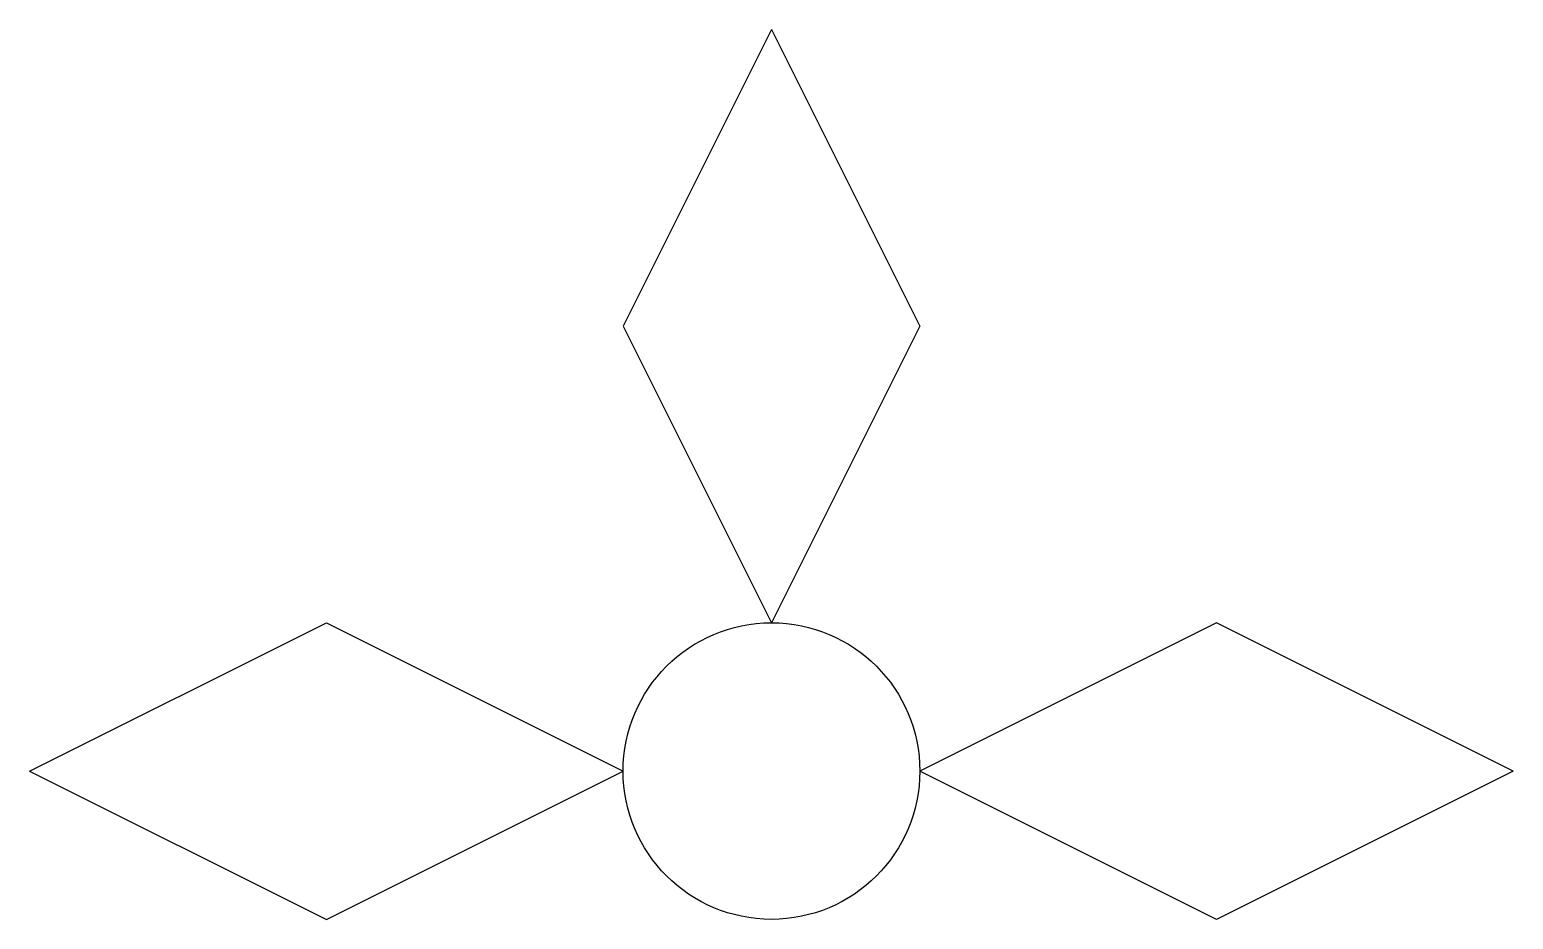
# Model space of a CAD drawing. Header units: millimetres. Extents: x -6899.567 to -6899.067, y -894.247 to -893.947.
import ezdxf

# ---------------------------------------------------------------- set-up
doc = ezdxf.new("R2010")
doc.units = ezdxf.units.MM
doc.layers.add('Spda_símbolos', color=2, linetype='Continuous')

msp = doc.modelspace()

# ---------------------------------------------------------------- linework, layer by layer
at = {"layer": 'Spda_símbolos', "color": 3}
for p, q in [((-6899.31692, -893.94696), (-6899.36692, -894.04696)), ((-6899.31692, -893.94696), (-6899.26692, -894.04696)), ((-6899.36692, -894.04696), (-6899.31692, -894.14696)), ((-6899.26692, -894.04696), (-6899.31692, -894.14696)), ((-6899.56692, -894.19696), (-6899.46692, -894.14696)), ((-6899.46692, -894.14696), (-6899.36692, -894.19696)), ((-6899.16692, -894.14696), (-6899.26692, -894.19696)), ((-6899.06692, -894.19696), (-6899.16692, -894.14696)), ((-6899.56692, -894.19696), (-6899.46692, -894.24696)), ((-6899.46692, -894.24696), (-6899.36692, -894.19696)), ((-6899.16692, -894.24696), (-6899.26692, -894.19696)), ((-6899.06692, -894.19696), (-6899.16692, -894.24696))]:
    msp.add_line(p, q, dxfattribs=at)
at = {"layer": 'Spda_símbolos', "color": 2}
msp.add_circle((-6899.31692, -894.19696), 0.05, dxfattribs=at)

doc.saveas('drawing.dxf')
